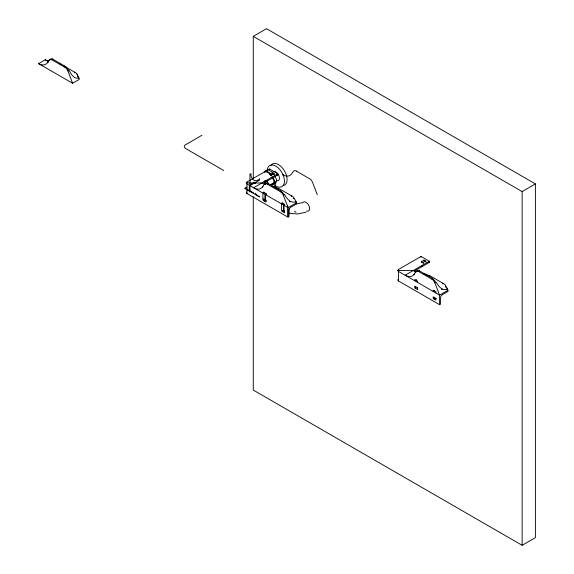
<?xml version="1.0" encoding="UTF-8"?>
<svg xmlns="http://www.w3.org/2000/svg" width="574" height="574" viewBox="0 0 574 574"><rect width="100%" height="100%" fill="white"/><g stroke="black" fill="none" stroke-linecap="round" stroke-linejoin="round"><path stroke-width="0.86" d="M78.143 77.368L77.059 74.261L77.662 75.495A52.184 12.406 80 0 0 79.004 78.014L79.226 79.42L72.597 83.252L38.602 63.621A14.063 8.122 60 0 0 47.269 62.774L49.063 60.134L50.218 59.459A27.638 6.084 -39.2 0 0 49.902 60.048M264.227 182.776L277.142 175.314L277.142 173.405A0.94 0.538 0 0 1 277.142 174.166L253.608 187.755A14.293 8.251 60 0 0 262.411 186.995L264.212 184.347L265.489 183.615A26.583 5.726 -39 0 0 265.288 184.032M414.392 271.014L429.316 262.404L429.316 261.256L405.115 275.226A14.293 8.251 60 0 0 413.919 274.465L415.719 271.818L416.997 271.086M265.999 180.602L265.97 180.623A5.862 3.387 0 0 0 264.944 184.484M38.602 63.621L45.231 59.796A13.597 9.772 77 0 0 49.027 60.98M51.947 59.847L52.944 59.273L66.06 66.842L65.063 67.416L51.947 59.847A4.685 2.705 60 0 0 49.063 60.134M47.269 62.774L48.553 62.035M72.597 83.252L67.954 71.04L69.11 70.365C70.932 73.96 74.146 79.657 79.004 78.014M253.278 178.736L253.278 36.356L266.537 28.7L535.399 183.924L535.399 537.644L522.139 545.3L253.278 390.076L253.278 196.645M201.89 135.313L185.646 144.691A4.685 2.705 0 0 0 185.646 148.523L223.767 170.528M293.63 198.59C293.737 197.004 296.973 202.206 296.371 204.028L290.738 207.279A2.346 1.356 -60 0 0 289.081 210.149L288.751 216.85A0.94 0.538 0 0 1 287.423 216.85L246.978 193.503L246.978 183.931A2.346 1.356 0 0 1 246.978 182.015L269.522 169L277.809 173.786L277.809 174.934L276.833 174.374M246.892 187.038L244.653 188.329L259.577 196.947A21.095 12.183 0 0 1 255.157 193.201M270.512 175.314L269.852 174.166L271.839 173.018M274.688 174.661L274.028 173.513L271.373 175.048L269.852 174.166M267.147 184.089L268.144 183.515L281.439 191.192L280.442 191.766L267.147 184.089A4.764 2.748 60 0 0 264.212 184.347M262.397 186.981L263.114 186.564M264.528 192.555L263.222 193.309L263.222 192.046L265.87 193.574L265.87 194.837M287.796 206.676L283.377 195.411L284.647 194.679C286.706 198.64 291.118 204.129 296.127 201.539M282.946 202.895L282.709 203.031A1.873 1.083 -60 0 0 281.389 205.327L281.389 209.603A1.873 1.083 -60 0 0 281.777 210.464L284.582 212.079M253.278 36.356L522.139 191.587L535.399 183.924M445.374 286.161C444.943 283.865 448.968 290.882 447.878 291.499L442.245 294.749A2.346 1.356 -60 0 0 440.588 297.619L440.588 304.127L439.591 304.701L398.485 280.973L398.485 271.402A2.346 1.356 0 0 1 398.485 269.486L421.022 256.47L429.316 261.256M422.019 262.784L421.359 261.636L424.007 260.108L425.535 260.983L426.195 262.139M421.359 261.636L422.88 262.519L425.535 260.983M418.654 271.559L419.644 270.985L432.947 278.663L431.949 279.237L418.654 271.559A4.764 2.748 60 0 0 415.719 271.818M413.904 274.451L414.765 273.956M416.688 279.646L414.729 280.779L414.729 279.516L417.377 281.045L417.377 282.308M439.591 304.701L439.591 295.136L434.884 282.882L436.154 282.15C438.213 286.11 442.626 291.599 447.634 289.009M434.532 290.702L433.226 291.456L433.226 290.193L435.874 291.728L435.874 292.991M301.946 202.751L297.203 203.705M306.078 212.179L297.784 213.994L289.332 213.248M246.289 182.97L261.895 182.97A14.006 9.894 74.9 0 0 264.937 184.103M397.796 270.44L413.402 270.44A14.027 9.909 74.9 0 0 417.09 271.66M274.537 186.729L274.939 186.801M426.439 274.272L423.877 273.834M274.207 186.679L272.37 186.363M48.582 61.547L47.886 61.217A45.619 26.339 0 0 1 45.231 59.796M296.327 171.081L309.623 178.751A4.764 2.748 60 0 1 312.557 182.396L317.257 194.651M282.717 174.704L283.197 174.984M428.606 261.995L429.316 262.404M274.028 173.513L272.507 172.638L273.497 174.36M421.581 266.365L422.019 266.616L422.019 265.927M294.024 197.75A12.255 8.194 -9.5 0 0 291.434 195.748L278.089 188.107L278.089 188.824M63.879 65.967L74.677 72.202L74.677 72.92M415.698 271.767L413.402 270.44A52.751 30.458 0 0 0 416.078 271.889M289.54 201.388L290.2 201.768M442.375 289.619L441.707 289.239A4.685 2.705 -60 0 1 441.915 289.361M255.408 183.436L254.799 183.084A0.94 0.538 -60 0 0 254.325 183.128M246.978 183.931L287.423 207.279M294.505 211.368L296.041 212.258M398.485 271.402L439.591 295.136L447.878 290.351L447.411 289.597M264.549 199.429L266.142 200.355M284.639 211.031L284.23 210.802A0.94 0.538 -60 0 1 284.037 210.371L284.037 206.095A0.94 0.538 -60 0 1 284.639 204.983M417.707 287.861L414.729 286.139L414.729 287.897L417.707 289.619M436.204 298.537L433.226 296.815L433.226 298.573L435.874 300.109L435.874 298.351M266.128 201.431L263.279 199.781A1.873 1.083 -60 0 1 262.892 198.927L262.892 194.651A1.873 1.083 -60 0 1 264.212 192.347M281.719 211.103L284.704 212.825M445.682 286.857L445.998 287.359M446.78 288.6L447.096 289.102M295.904 202.127L296.371 202.88L288.751 207.279L288.751 216.85M424.007 260.108L425.004 261.83M422.88 262.519L423.54 263.667M273.647 174.302L272.837 172.896A1.873 1.083 60 0 0 271.897 171.906L268.194 169.768A1.873 1.083 60 0 0 266.888 170.263M274.666 176.067L276.094 178.536A1.873 1.083 60 0 1 276.481 179.841L276.481 180.674A6.092 3.516 60 0 1 272.557 183.364M272.363 173.161L272.772 173.872M272.04 176.196L270.849 174.044A1.873 1.083 60 0 0 269.909 173.054L266.207 170.916A1.873 1.083 60 0 0 264.879 171.676L264.879 172.48M272.88 177.567L274.107 179.684A1.873 1.083 60 0 1 274.494 180.989L274.494 181.822A6.092 3.516 60 0 1 270.569 184.512M270.985 175.371L270.376 174.309A0.94 0.538 60 0 0 269.909 173.814L266.207 171.676A0.94 0.538 60 0 0 265.547 171.992M272.212 177.488L273.633 179.956A0.94 0.538 60 0 1 273.827 180.609L273.827 181.441A5.159 2.978 60 0 1 271.186 183.96M295.904 203.103L296.371 204.028M522.139 191.587L522.139 545.3M442.891 283.979L442.891 283.255L429.589 275.577L429.589 276.295M434.217 297.389L434.217 299.147M426.209 274.228L426.209 274.96M421.022 256.47L421.022 257.138M417.377 287.667L417.377 289.425M415.719 286.713L415.719 288.471M398.485 269.486L398.485 270.081M291.384 195.784L291.384 196.573M287.423 205.937L287.423 216.85M284.367 205.521L284.367 204.258L281.719 202.722L281.719 203.985M284.367 210.88L284.367 212.638M275.319 181.154L275.319 188.114M274.702 186.758L274.702 187.49M269.522 169L269.522 169.667M266.042 180.58L266.042 181.728A5.862 3.387 0 0 0 264.32 184.118M265.87 200.197L265.87 201.955L263.222 200.426L263.222 198.669M264.212 199.243L264.212 201M246.978 182.015L246.978 182.611M266.845 180.645A5.159 2.978 60 0 1 268.13 183.895M273.518 171.483A5.159 2.978 60 0 1 279.05 176.003A5.159 2.978 60 0 1 276.819 180.71M283.8 211.11A5.159 2.978 -60 0 1 282.86 210.321M302.598 203.009A5.159 2.978 60 0 1 308.805 205.463A5.159 2.978 60 0 1 306.652 211.038M267.219 170.406A12.19 7.039 60 0 1 277.048 166.941A12.19 7.039 60 0 1 284.245 183.063A12.19 7.039 60 0 1 273.389 184.232M270.906 165.412A12.19 7.039 60 0 1 284.345 170.657A12.19 7.039 60 0 1 283.133 185.617M245.981 187.949A0.94 0.538 0 0 0 245.981 188.717L253.278 192.921A11.25 6.493 0 0 1 250.917 190.927M50.275 59.517A4.671 2.526 57 0 1 52.916 59M65.063 67.416A4.685 2.705 60 0 1 67.954 71.04M66.103 67.215A4.671 1.837 56.1 0 1 68.607 70.372M74.749 72.145A13.919 9.399 -10.4 0 1 76.155 73.12M76.378 73.379A6.056 3.989 -7.7 0 1 77.103 74.247M59.918 63.936A13.919 9.241 -9.1 0 1 61.396 64.64M250.623 185.266A0.94 0.538 -60 0 0 249.963 186.414L249.963 190.697A0.94 0.538 -60 0 0 250.156 191.12M255.265 182.274A1.873 1.083 -60 0 0 254.325 182.367L250.623 184.505A1.873 1.083 -60 0 0 249.295 186.801L249.295 191.077A1.873 1.083 -60 0 0 249.683 191.938M266.207 193.503A1.873 1.083 -60 0 0 264.879 195.799L264.879 200.075A1.873 1.083 -60 0 0 265.267 200.929M265.733 200.118A0.94 0.538 -60 0 1 265.54 199.687L265.54 195.411A0.94 0.538 -60 0 1 266.142 194.299M282.408 204.057A0.94 0.538 -60 0 1 282.709 203.799M284.704 204.179A1.873 1.083 -60 0 0 283.377 206.475L283.377 210.751A1.873 1.083 -60 0 0 283.764 211.612M433.033 279.115A4.736 1.614 53.5 0 1 435.573 282.135M431.949 279.244A4.764 2.748 60 0 1 434.884 282.882M417.054 271.143A4.736 2.375 54.2 0 1 419.587 270.663M416.659 271.782A26.583 5.726 -39 0 1 417.011 271.072M442.941 283.219A12.255 8.194 -9.5 0 1 445.524 285.221M426.245 274.516A12.843 8.194 -6.8 0 1 429.302 275.785M398.485 280.973A2.346 1.356 0 0 1 398.091 279.359M296.327 171.081A4.764 2.748 60 0 0 293.393 171.332L291.578 173.965A14.285 8.251 60 0 1 282.788 174.733M265.274 183.838A5.733 3.272 -0.7 0 1 264.427 180.738M246.978 193.503A2.346 1.356 0 0 1 246.533 191.946M281.525 191.644A4.736 1.614 53.5 0 1 284.065 194.665M280.442 191.773A4.764 2.748 60 0 1 283.377 195.411M265.547 183.673A4.736 2.375 54.2 0 1 268.08 183.192M274.745 187.045A12.843 8.194 -6.8 0 1 277.794 188.308M289.633 201.668A4.685 2.705 -60 0 1 290.179 201.775M288.227 207.157A1.335 1.048 85.3 0 1 287.883 206.633M277.142 174.553A0.94 0.538 0 0 1 277.142 175.314M293.587 198.669A6.199 4.606 -21.8 0 1 293.745 198.869M259.577 178.952C255.38 183.465 250.221 178.657 250.953 173.592L249.963 174.166L249.963 185.653L259.577 180.1L259.577 178.952"/></g></svg>
